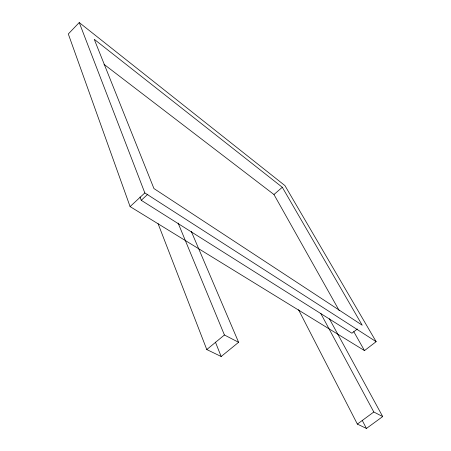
<?xml version="1.0" encoding="UTF-8"?>
<svg xmlns="http://www.w3.org/2000/svg" width="451" height="451" viewBox="0 0 451 451"><rect width="100%" height="100%" fill="white"/><g stroke="black" fill="none" stroke-linecap="round" stroke-linejoin="round"><path stroke-width="0.68" d="M79.235 22.55L68.304 33.972L130.091 206.592L364.493 350.602L376.145 341.672L284.931 185.586L79.235 22.55L144.833 192.927L376.145 341.672M130.091 206.592L144.833 192.927M357.339 328.999L351.927 333.216L141.248 200.3L147.849 194.195M339.163 310.508L273.966 194.522L282.298 187.272L94.236 39.293L153.943 188.557L362.209 325.21L282.298 187.272M206.778 349.548L224.429 334.997L238.596 342.303L221.176 356.504L206.778 349.548L158.075 223.668M357.361 424.092L373.811 411.994L382.696 416.572L366.438 428.45L357.361 424.092L298.534 309.719M104.023 64.341L273.966 194.522M353.742 331.586L364.493 350.602M329.388 318.778L382.696 416.572M320.751 313.434L373.811 411.994M362.204 420.326L366.438 428.45M191.286 231.386L238.596 342.303M178.122 223.087L224.429 334.997M215.431 342.146L221.176 356.504M140.007 197.002L141.248 200.3"/></g></svg>
